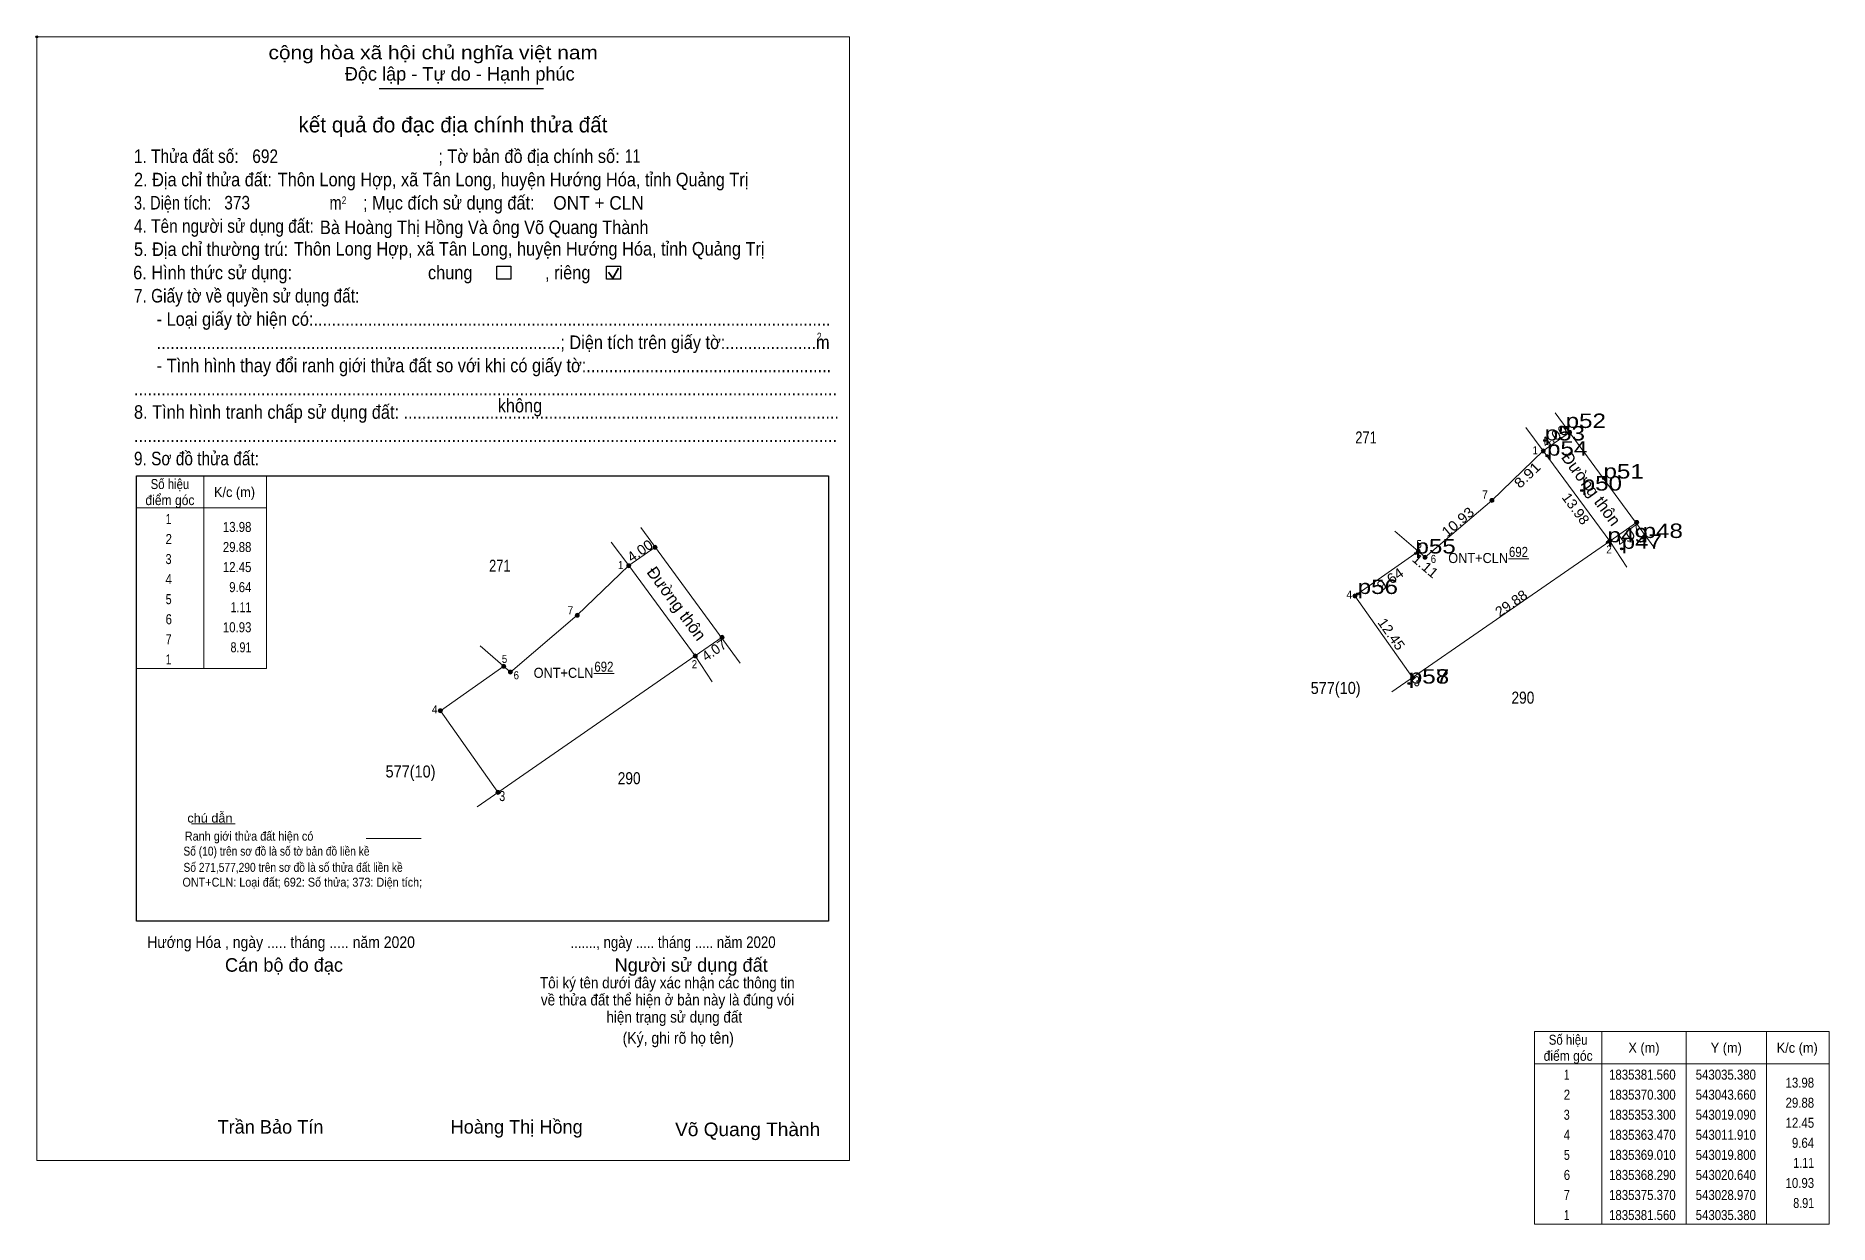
# Model space of a CAD drawing. Header units: metres. Extents: x 542848 to 543071, y 1835285 to 1835433.
import ezdxf
from ezdxf.enums import TextEntityAlignment as Align

# ---------------------------------------------------------------- set-up
doc = ezdxf.new("R2010")
doc.units = ezdxf.units.M
doc.header["$LTSCALE"] = 0.5
doc.header["$PDMODE"] = 32
doc.header["$PDSIZE"] = 0.25
for name, color, linetype, lineweight in [('10', 7, 'Continuous', 13), ('13', 7, 'Continuous', 13), ('17', 7, 'Continuous', 13), ('2', 7, 'Continuous', 25), ('6', 7, 'Continuous', 13), ('63', 7, 'Continuous', 13)]:
    doc.layers.add(name, color=color, linetype=linetype, lineweight=lineweight)
doc.layers.add('12', color=7, linetype='Continuous')
doc.layers.add('7', color=7, linetype='Continuous')

msp = doc.modelspace()

# ---------------------------------------------------------------- hatches: boundary and pattern name
at = {"layer": '10'}
for points in [[(543038.91, 1835383.84, 1), (543038.41, 1835383.84, 1)], [(543035.63, 1835381.55, 1), (543035.13, 1835381.55, 1)], [(543047.26, 1835372.63, 1), (543046.76, 1835372.63, 1)], [(542924.96, 1835369.53, 1), (542924.46, 1835369.53, 1)], [(543043.91, 1835370.3, 1), (543043.41, 1835370.3, 1)], [(542921.68, 1835367.24, 1), (542921.18, 1835367.24, 1)], [(542933.31, 1835358.32, 1), (542932.81, 1835358.32, 1)], [(542929.96, 1835355.99, 1), (542929.46, 1835355.99, 1)]]:
    msp.add_hatch(color=256, dxfattribs=at).paths.add_polyline_path(points)
at = {"layer": '17'}
for points in [[(543029.22, 1835375.37, 1), (543028.72, 1835375.37, 1)], [(543020.05, 1835369.01, 1), (543019.55, 1835369.01, 1)], [(543020.89, 1835368.29, 1), (543020.39, 1835368.29, 1)], [(543012.16, 1835363.47, 1), (543011.66, 1835363.47, 1)], [(542915.27, 1835361.06, 1), (542914.77, 1835361.06, 1)], [(542906.1, 1835354.7, 1), (542905.6, 1835354.7, 1)], [(542906.94, 1835353.98, 1), (542906.44, 1835353.98, 1)], [(543019.34, 1835353.3, 1), (543018.84, 1835353.3, 1)], [(542898.21, 1835349.16, 1), (542897.71, 1835349.16, 1)], [(542905.39, 1835338.99, 1), (542904.89, 1835338.99, 1)]]:
    msp.add_hatch(color=256, dxfattribs=at).paths.add_polyline_path(points)

# ---------------------------------------------------------------- linework, layer by layer
at = {"layer": '10'}
for p, q in [((543036.87, 1835386.29), (543049.28, 1835369.4)), ((543038.66, 1835383.84), (543035.38, 1835381.56)), ((543035.38, 1835381.56), (543043.66, 1835370.3)), ((542922.92, 1835371.98), (542935.33, 1835355.09)), ((543047.01, 1835372.63), (543043.66, 1835370.3)), ((542924.71, 1835369.53), (542921.43, 1835367.25)), ((543043.66, 1835370.3), (543016.5, 1835351.51)), ((543043.66, 1835370.3), (543045.79, 1835367.07)), ((542921.43, 1835367.25), (542929.71, 1835355.99)), ((543011.91, 1835363.47), (543019.8, 1835369.01)), ((543011.91, 1835363.47), (543019.09, 1835353.3)), ((542933.06, 1835358.32), (542929.71, 1835355.99)), ((542929.71, 1835355.99), (542902.55, 1835337.2)), ((542929.71, 1835355.99), (542931.84, 1835352.76)), ((542897.96, 1835349.16), (542905.85, 1835354.7)), ((542897.96, 1835349.16), (542905.14, 1835338.99))]:
    msp.add_line(p, q, dxfattribs=at)
for centre in [(543038.66, 1835383.84), (543035.38, 1835381.55), (543047.01, 1835372.63), (542924.71, 1835369.53), (543043.66, 1835370.3), (542921.43, 1835367.24), (542933.06, 1835358.32), (542929.71, 1835355.99)]:
    msp.add_circle(centre, 0.25, dxfattribs=at)
at = {"layer": '13'}
for p, q in [((543031.05, 1835368.11), (543033.58, 1835368.11)), ((542917.1, 1835353.8), (542919.63, 1835353.8))]:
    msp.add_line(p, q, dxfattribs=at)
at = {"layer": '17'}
for p, q in [((543035.38, 1835381.56), (543033.2, 1835384.48)), ((542921.43, 1835367.25), (542919.25, 1835370.17)), ((542866.96, 1835335.07), (542872.39, 1835335.07))]:
    msp.add_line(p, q, dxfattribs=at)
for points in [[(543035.38, 1835381.56), (543028.97, 1835375.37), (543020.64, 1835368.29), (543016.86, 1835371.54)], [(542921.43, 1835367.25), (542915.02, 1835361.06), (542906.69, 1835353.98), (542902.91, 1835357.23)]]:
    msp.add_lwpolyline(points, dxfattribs=at)
for centre in [(543028.97, 1835375.37), (543019.8, 1835369.01), (543020.64, 1835368.29), (543011.91, 1835363.47), (542915.02, 1835361.06), (542905.85, 1835354.7), (542906.69, 1835353.98), (543019.09, 1835353.3), (542897.96, 1835349.16), (542905.14, 1835338.99)]:
    msp.add_circle(centre, 0.25, dxfattribs=at)
at = {"layer": '2'}
for p, q in [((542890.34, 1835426.73), (542910.81, 1835426.73)), ((542860.11, 1835378.43), (542946.31, 1835378.43)), ((542946.31, 1835378.43), (542946.31, 1835322.94))]:
    msp.add_line(p, q, dxfattribs=at)
at = {"layer": '2', "lineweight": 35}
for p, q in [((542918.9, 1835403.84), (542919.47, 1835403.09)), ((542919.47, 1835403.09), (542920.17, 1835404.34))]:
    msp.add_line(p, q, dxfattribs=at)
at = {"layer": '2', "lineweight": 13}
msp.add_lwpolyline([(542847.69, 1835433.15), (542948.94, 1835433.15), (542948.94, 1835293.1), (542847.69, 1835293.1)], close=True, dxfattribs=at)
at = {"layer": '2'}
for points in [[(542904.99, 1835404.58), (542906.73, 1835404.58), (542906.73, 1835402.96), (542904.99, 1835402.96)], [(542918.67, 1835404.58), (542920.41, 1835404.58), (542920.41, 1835402.96), (542918.67, 1835402.96)]]:
    msp.add_lwpolyline(points, close=True, dxfattribs=at)
msp.add_lwpolyline([(542946.31, 1835322.94), (542860.11, 1835322.94), (542860.11, 1835378.43)], dxfattribs=at)
msp.add_point((542847.69, 1835433.15), dxfattribs=at)
at = {"layer": '6'}
msp.add_line((542888.72, 1835333.22), (542895.58, 1835333.22), dxfattribs=at)
at = {"layer": '63'}
for p, q in [((542868.51, 1835378.43), (542868.51, 1835354.43)), ((543042.69, 1835309.17), (543042.69, 1835285.17)), ((543053.19, 1835309.17), (543053.19, 1835285.17)), ((543063.19, 1835309.17), (543063.19, 1835285.17)), ((543034.29, 1835305.17), (543070.99, 1835305.17))]:
    msp.add_line(p, q, dxfattribs=at)
for points in [[(542868.51, 1835354.43), (542860.11, 1835354.43), (542860.11, 1835378.43), (542868.51, 1835378.43)], [(542868.51, 1835378.43), (542876.31, 1835378.43), (542876.31, 1835354.43), (542868.51, 1835354.43)], [(542860.11, 1835374.43), (542868.51, 1835374.43), (542876.31, 1835374.43)]]:
    msp.add_lwpolyline(points, dxfattribs=at)
msp.add_lwpolyline([(543034.29, 1835309.17), (543070.99, 1835309.17), (543070.99, 1835285.17), (543034.29, 1835285.17)], close=True, dxfattribs=at)
at = {"layer": '7'}
for p in [(543035.55, 1835382.84), (543038.16, 1835384.4), (543035.84, 1835380.95), (543040.16, 1835376.6), (543042.88, 1835378.1), (543043.38, 1835370.15), (543045.14, 1835369.34), (543047.75, 1835370.69), (543019.45, 1835368.76), (543012.25, 1835363.71), (543018.62, 1835352.54), (543018.63, 1835352.54)]:
    msp.add_point(p, dxfattribs=at)

# ---------------------------------------------------------------- texts
at = {"layer": '12', "width": 1.25}
for s, p in [('p52', (543038.16, 1835384.4)), ('p53', (543035.55, 1835382.84)), ('p54', (543035.84, 1835380.95)), ('p50', (543040.16, 1835376.6)), ('p51', (543042.88, 1835378.1)), ('p49', (543043.38, 1835370.15)), ('p48', (543047.75, 1835370.69)), ('p55', (543019.45, 1835368.76)), ('p47', (543045.14, 1835369.34)), ('p56', (543012.25, 1835363.71)), ('p57', (543018.62, 1835352.54)), ('p58', (543018.63, 1835352.54))]:
    msp.add_text(s, height=1.8, dxfattribs=at).set_placement(p)
at = {"layer": '13'}
for s, width, p in [('692', 0.85, (543032.285, 1835368.33)), ('ONT+CLN', 0.95, (543027.26, 1835367.57)), ('ONT+CLN', 0.95, (542913.31, 1835353.26)), ('692', 0.85, (542918.335, 1835354.02))]:
    msp.add_text(s, height=1.25, dxfattribs=dict(at, width=width)).set_placement(p, align=Align.CENTER)
at = {"layer": '17'}
for s, width, p in [('271', 0.8, (543013.29, 1835382.47)), ('271', 0.8, (542905.37, 1835366.48)), ('577(10)', 0.9, (543009.505, 1835351.25)), ('290', 0.85, (543032.835, 1835350.04)), ('577(10)', 0.9, (542894.245, 1835340.84)), ('290', 0.85, (542921.485, 1835340))]:
    msp.add_text(s, height=1.5, dxfattribs=dict(at, width=width)).set_placement(p, align=Align.CENTER)
at = {"layer": '17', "width": 1.05}
for p in [(543037.1333, 1835382.8872), (542923.1883, 1835368.5806)]:
    msp.add_text('4.00', height=1.25, rotation=34.804, dxfattribs=at).set_placement(p, align=Align.CENTER)
at = {"layer": '17'}
for s, height, rotation, p in [('Đường thôn', 1.5, 306.329, (543040.7353, 1835376.3843)), ('4.07', 1.25, 34.819, (543046.3681, 1835370.4972)), ('Đường thôn', 1.5, 306.329, (542926.7853, 1835362.0743)), ('4.07', 1.25, 34.819, (542932.4231, 1835356.1907))]:
    msp.add_text(s, height=height, rotation=rotation, dxfattribs=at).set_placement(p, align=Align.CENTER)
at = {"layer": '2'}
for s, height, width, p in [('cộng hòa xã hội chủ nghĩa việt nam', 1.69, 1.15, (542876.55, 1835430.36)), ('1. Thửa đất số:', 1.69, 0.85, (542859.79, 1835417.43)), ('692', 1.69, 0.85, (542874.53, 1835417.43)), ('; Tờ bản đồ địa chính số:', 1.69, 0.9, (542897.71, 1835417.43)), ('11', 1.691, 0.75, (542920.97, 1835417.45)), ('2. Địa chỉ thửa đất:', 1.69, 0.9, (542859.79, 1835414.52)), ('Thôn Long Hợp, xã Tân Long, huyện Hướng Hóa, tỉnh Quảng Trị', 1.69, 0.9, (542877.7, 1835414.52)), ('3. Diện tích:', 1.69, 0.8, (542859.79, 1835411.63)), ('373', 1.69, 0.85, (542871.04, 1835411.64)), ('m', 1.69, 0.8, (542884.15, 1835411.63)), ('2', 0.9657, 0.8, (542885.67, 1835412.3)), ('; Mục đích sử dụng đất:', 1.69, 0.9, (542888.33, 1835411.63)), ('ONT + CLN', 1.69, 0.95, (542912.03, 1835411.61)), ('4. Tên người sử dụng đất:', 1.69, 0.85, (542859.79, 1835408.73)), ('Bà Hoàng Thị Hồng Và ông Võ Quang Thành', 1.69, 0.9, (542882.96, 1835408.57)), ('5. Địa chỉ thường trú:', 1.69, 0.9, (542859.79, 1835405.84)), ('Thôn Long Hợp, xã Tân Long, huyện Hướng Hóa, tỉnh Quảng Trị', 1.69, 0.9, (542879.71, 1835405.89)), ('6. Hình thức sử dụng:', 1.69, 0.9, (542859.69, 1835402.93)), ('chung                , riêng', 1.69, 0.9, (542896.42, 1835402.93)), ('7. Giấy tờ về quyền sử dụng đất:', 1.69, 0.85, (542859.79, 1835400.04)), ('     - Loại giấy tờ hiện có:..................................................................................................................', 1.69, 0.9, (542859.79, 1835397.14)), ('2', 0.9657, 0.8, (542944.88, 1835395.31)), ('     .........................................................................................; Diện tích trên giấy tờ:....................m', 1.69, 0.9, (542859.79, 1835394.24)), ('     - Tình hình thay đổi ranh giới thửa đất so với khi có giấy tờ:......................................................', 1.69, 0.9, (542859.79, 1835391.35)), ('8. Tình hình tranh chấp sử dụng đất: ................................................................................................', 1.69, 0.9, (542859.79, 1835385.55)), ('...........................................................................................................................................................', 1.69, 0.9, (542859.79, 1835388.45)), ('không', 1.69, 0.9, (542905.11, 1835386.35)), ('...........................................................................................................................................................', 1.69, 0.9, (542859.79, 1835382.65)), ('9. Sơ đồ thửa đất:', 1.69, 0.85, (542859.79, 1835379.75)), ('Hướng Hóa , ngày ..... tháng ..... năm 2020', 1.45, 0.9, (542861.44, 1835319.59)), ('......., ngày ..... tháng ..... năm 2020', 1.45, 0.85, (542914.17, 1835319.59)), ('(Ký, ghi rõ họ tên)', 1.449, 0.9, (542920.67, 1835307.65)), ('Võ Quang Thành', 1.69, 1.05, (542927.21, 1835296.14))]:
    msp.add_text(s, height=height, dxfattribs=dict(at, width=width)).set_placement(p)
for s, p in [('Độc lập - Tự do - Hạnh phúc', (542886.05, 1835427.7)), ('Cán bộ đo đạc', (542871.13, 1835316.63)), ('Người sử dụng đất', (542919.67, 1835316.63)), ('Trần Bảo Tín', (542870.2, 1835296.45)), ('Hoàng Thị Hồng', (542899.24, 1835296.46))]:
    msp.add_text(s, height=1.69, dxfattribs=at).set_placement(p)
msp.add_text('kết quả đo đạc địa chính thửa đất', height=1.932, dxfattribs=at).set_placement((542899.535, 1835421.24), align=Align.CENTER)
at = {"layer": '2', "width": 0.9}
for s, p in [('Tôi ký tên dưới đây xác nhận các thông tin', (542926.24, 1835314.56)), ('về thửa đất thể hiện ở bản này là đúng vói', (542926.265, 1835312.43)), ('hiện trạng sử dụng đất', (542927.105, 1835310.29))]:
    msp.add_text(s, height=1.396, dxfattribs=at).set_placement(p, align=Align.CENTER)
at = {"layer": '6'}
for s, height, width, p in [('chú dẫn', 1.125, 1.05, (542866.44, 1835335.22)), ('Ranh giới thửa đất hiện có ', 1.125, 0.9, (542866.12, 1835332.97)), ('Số (10) trên sơ đồ là số tờ bản đồ liền kề', 1.12, 0.85, (542865.95, 1835331.1)), ('Số 271,577,290 trên sơ đồ là số thửa đất liền kề', 1.12, 0.85, (542865.96, 1835329.08)), ('ONT+CLN: Loại đất; 692: Số thửa; 373: Diện tích;', 1.12, 0.9, (542865.83, 1835327.23))]:
    msp.add_text(s, height=height, dxfattribs=dict(at, width=width)).set_placement(p)
at = {"layer": '63'}
for s, height, width, p in [(' 1', 1, 0.9, (543034.71, 1835381.13)), (' 7', 1, 0.95, (543028.47, 1835375.61)), ('13.98', 1.25, 0.85, (542874.42, 1835371.44)), ('29.88', 1.25, 0.85, (542874.42, 1835368.94)), (' 5', 1, 0.9, (543020.24, 1835369.43)), (' 2', 1, 0.9, (543043.9, 1835368.77)), ('12.45', 1.25, 0.85, (542874.42, 1835366.44)), (' 1', 1, 0.9, (542920.76, 1835366.82)), (' 6', 1, 0.9, (543022.02, 1835367.58)), ('9.64', 1.25, 0.85, (542874.42, 1835363.94)), ('1.11', 1.25, 0.8, (542874.42, 1835361.44)), (' 4', 1, 0.95, (543011.56, 1835363.14)), (' 7', 1, 0.95, (542914.52, 1835361.18)), ('10.93', 1.25, 0.85, (542874.42, 1835358.94)), ('8.91', 1.25, 0.8, (542874.42, 1835356.44)), (' 5', 1, 0.9, (542906.29, 1835355.12)), (' 6', 1, 0.9, (542907.76, 1835353.08)), (' 2', 1, 0.9, (542929.95, 1835354.46)), (' 3', 1.25, 0.8, (543019.99, 1835352.21)), (' 4', 1, 0.95, (542897.61, 1835348.83)), (' 3', 1.25, 0.8, (542906.04, 1835337.9)), ('13.98', 1.25, 0.85, (543069.12, 1835302.18)), ('29.88', 1.25, 0.85, (543069.12, 1835299.68)), ('12.45', 1.25, 0.85, (543069.12, 1835297.18)), ('9.64', 1.25, 0.85, (543069.12, 1835294.68)), ('1.11', 1.25, 0.8, (543069.12, 1835292.18)), ('10.93', 1.25, 0.85, (543069.12, 1835289.68)), ('8.91', 1.25, 0.8, (543069.12, 1835287.18))]:
    msp.add_text(s, height=height, dxfattribs=dict(at, width=width)).set_placement(p, align=Align.RIGHT)
for s, rotation, width, p in [('8.91', 44, 1.15, (543033.8158, 1835378.0879)), ('13.98', 306.329, 1.05, (543038.9145, 1835373.9753)), ('10.93', 40.363, 1.1, (543025.1352, 1835372.2204)), ('1.11', 319.399, 1.1, (543020.2733, 1835366.7401)), ('9.64', 35.075, 1.1, (543016.6509, 1835365.0209)), ('29.88', 34.679, 1.05, (543031.7344, 1835362.0423)), ('12.45', 305.222, 1.05, (543015.9381, 1835358.3555))]:
    msp.add_text(s, height=1.25, rotation=rotation, dxfattribs=dict(at, width=width)).set_placement(p, align=Align.CENTER)
for s, width, p in [('điểm góc', 0.9, (542864.27, 1835374.79)), ('Số hiệu', 0.85, (542864.27, 1835376.79)), ('K/c (m)', 0.95, (542872.315, 1835375.79)), (' 1', 0.75, (542863.92, 1835372.44)), (' 2', 0.85, (542863.925, 1835369.94)), (' 3', 0.8, (542863.915, 1835367.44)), (' 4', 0.85, (542863.92, 1835364.94)), (' 5', 0.8, (542863.925, 1835362.44)), (' 6', 0.85, (542863.925, 1835359.94)), (' 7', 0.8, (542863.925, 1835357.44)), (' 1', 0.75, (542863.92, 1835354.94)), ('điểm góc', 0.9, (543038.47, 1835305.53)), ('Số hiệu', 0.85, (543038.47, 1835307.53)), ('X (m)', 0.95, (543047.92, 1835306.53)), ('Y (m)', 0.95, (543058.175, 1835306.53)), ('K/c (m)', 0.95, (543067.015, 1835306.53)), (' 1', 0.75, (543038.12, 1835303.18)), ('1835381.560', 0.85, (543047.72, 1835303.18)), ('543035.380', 0.85, (543058.12, 1835303.18)), (' 2', 0.85, (543038.125, 1835300.68)), ('1835370.300', 0.85, (543047.72, 1835300.68)), ('543043.660', 0.85, (543058.12, 1835300.68)), (' 3', 0.8, (543038.115, 1835298.18)), ('1835353.300', 0.85, (543047.72, 1835298.18)), ('543019.090', 0.85, (543058.12, 1835298.18)), (' 4', 0.85, (543038.12, 1835295.68)), ('1835363.470', 0.85, (543047.72, 1835295.68)), ('543011.910', 0.85, (543058.12, 1835295.68)), (' 5', 0.8, (543038.125, 1835293.18)), ('1835369.010', 0.85, (543047.72, 1835293.18)), ('543019.800', 0.85, (543058.12, 1835293.18)), (' 6', 0.85, (543038.125, 1835290.68)), ('1835368.290', 0.85, (543047.72, 1835290.68)), ('543020.640', 0.85, (543058.12, 1835290.68)), (' 7', 0.8, (543038.125, 1835288.18)), ('1835375.370', 0.85, (543047.72, 1835288.18)), ('543028.970', 0.85, (543058.12, 1835288.18)), (' 1', 0.75, (543038.12, 1835285.68)), ('1835381.560', 0.85, (543047.72, 1835285.68)), ('543035.380', 0.85, (543058.12, 1835285.68))]:
    msp.add_text(s, height=1.25, dxfattribs=dict(at, width=width)).set_placement(p, align=Align.CENTER)

doc.saveas('drawing.dxf')
